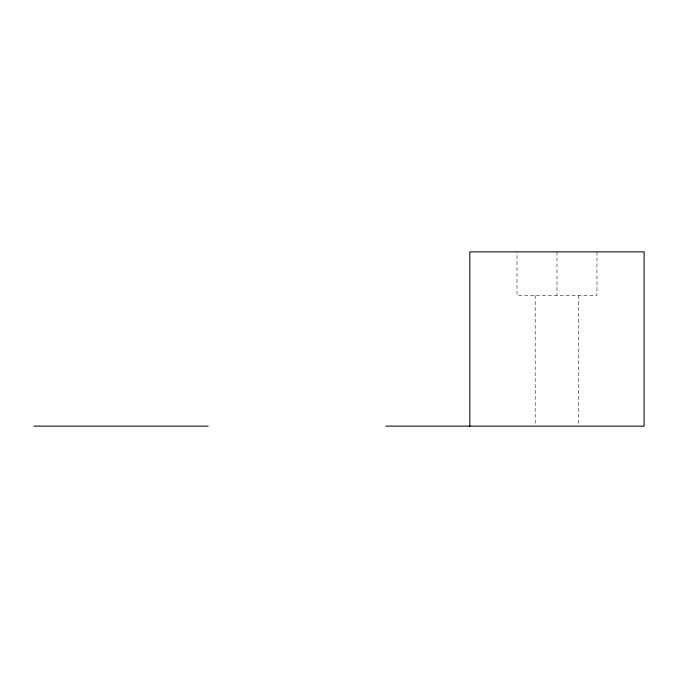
<?xml version="1.0" encoding="UTF-8"?>
<svg xmlns="http://www.w3.org/2000/svg" width="678" height="678" viewBox="0 0 678 678"><rect width="100%" height="100%" fill="white"/><g stroke="black" fill="none" stroke-linecap="round" stroke-linejoin="round"><path stroke-width="0.51" stroke-dasharray="3.39 2.54" d="M596.954 251.869L596.954 295.439L516.992 295.439L516.992 251.869M578.749 295.439L578.749 425.072M556.969 251.869L556.969 295.439M535.196 295.439L535.196 425.072"/><path stroke-width="1.02" d="M33.9 426.131L208.154 426.131M385.85 426.131L644.1 426.131L644.1 251.869L469.846 251.869L469.846 426.131"/></g></svg>
